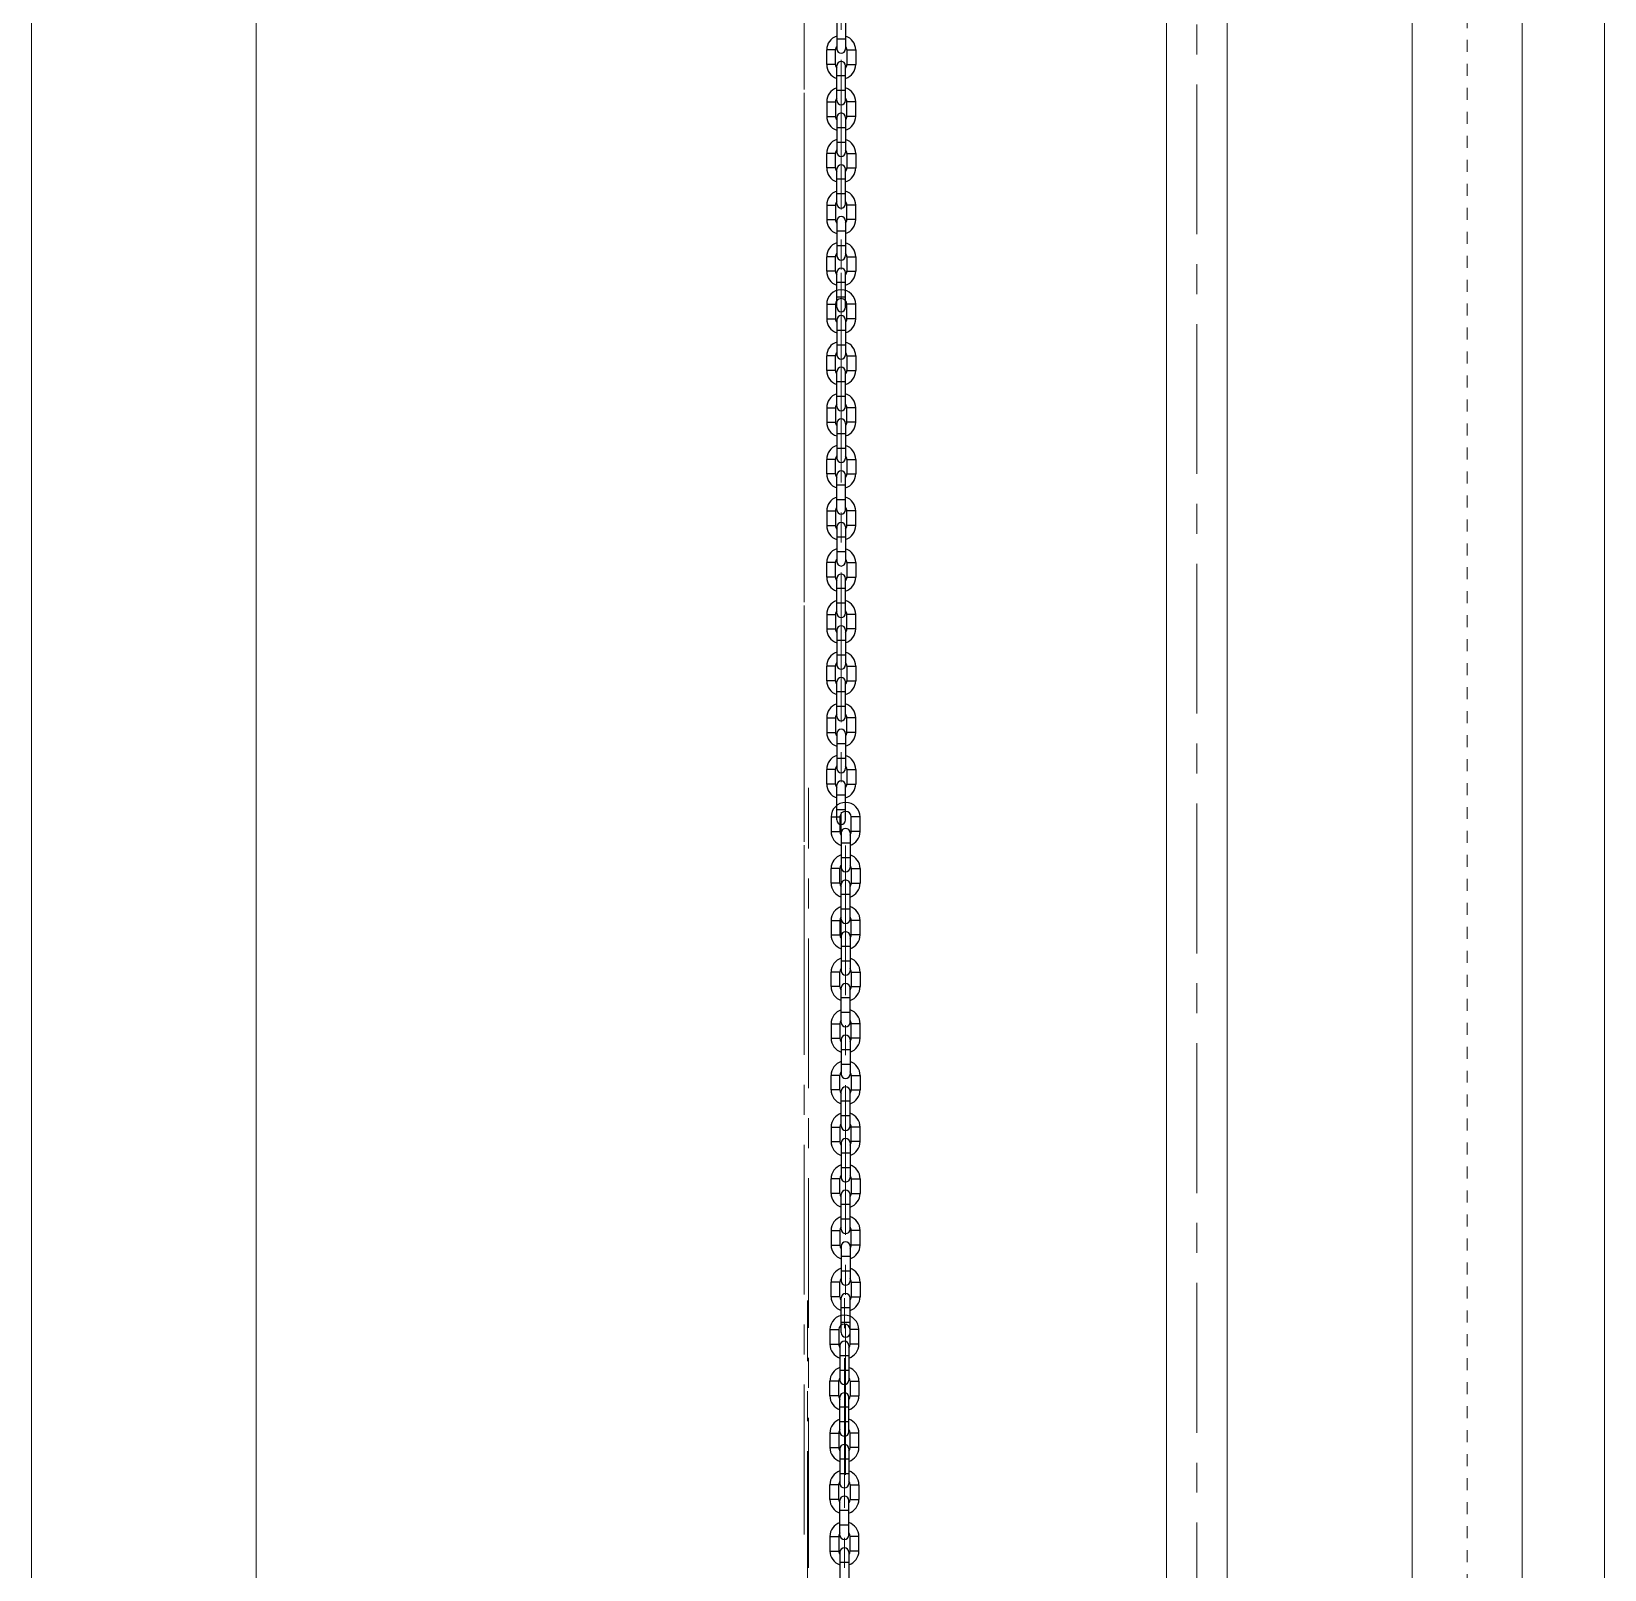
# Model space of a CAD drawing. Header units: millimetres. Extents: x 100 to 940, y 100 to 694.
# Drawn here: x 594.36 to 607.49, y 509.59 to 522.43 of the extents above; entities that cross this region are included whole.
import ezdxf

# ---------------------------------------------------------------- set-up
doc = ezdxf.new("R2010")
doc.units = ezdxf.units.MM
doc.linetypes.add('CENTER', pattern=[2, 1.25, -0.25, 0.25, -0.25])
doc.linetypes.add('SGC_DASHDOT', pattern=[1, 0.5, -0.25, 0, -0.25])
for name, color, linetype, lineweight in [('CL', 1, 'CENTER', 9), ('OUTLINE', 6, 'Continuous', 9), ('PAREDE', 7, 'Continuous', 9), ('SGC-EIXOS', 9, 'SGC_DASHDOT', 9), ('SGC-Tubos (Desenho Bifilar)', 6, 'Continuous', 9)]:
    doc.layers.add(name, color=color, linetype=linetype, lineweight=lineweight)

# ---------------------------------------------------------------- blocks, each defined once
blk = doc.blocks.new('BB-1-CA06-N10-D80-S0-L4149')
at = {"layer": 'SGC-EIXOS'}
blk.add_line((2074.67, 0), (-2074.67, 0), dxfattribs=at)
at = {"layer": 'SGC-Tubos (Desenho Bifilar)'}
for p, q in [((2055.67, 49), (-2055.67, 49)), ((2055.67, -49), (-2055.67, -49))]:
    blk.add_line(p, q, dxfattribs=at)

msp = doc.modelspace()

# ---------------------------------------------------------------- linework, layer by layer
at = {"color": 7, "linetype": 'Continuous'}
for p, q in [((601.08, 522.572), (601.08, 522.282)), ((601.154, 522.572), (601.154, 522.282)), ((600.996, 522.151), (600.996, 522.273)), ((601.07, 522.151), (601.07, 522.273)), ((601.164, 522.273), (601.164, 522.151)), ((601.238, 522.273), (601.238, 522.151)), ((601.08, 521.851), (601.08, 522.141)), ((601.154, 521.851), (601.154, 522.141)), ((600.996, 521.841), (600.996, 521.719)), ((601.07, 521.841), (601.07, 521.719)), ((601.164, 521.719), (601.164, 521.841)), ((601.238, 521.719), (601.238, 521.841)), ((601.08, 521.71), (601.08, 521.42)), ((601.154, 521.71), (601.154, 521.42)), ((600.996, 521.288), (600.996, 521.41)), ((601.07, 521.288), (601.07, 521.41)), ((601.164, 521.41), (601.164, 521.288)), ((601.238, 521.41), (601.238, 521.288)), ((601.08, 520.989), (601.08, 521.278)), ((601.154, 520.989), (601.154, 521.278)), ((600.996, 520.979), (600.996, 520.857)), ((601.07, 520.979), (601.07, 520.857)), ((601.164, 520.857), (601.164, 520.979)), ((601.238, 520.857), (601.238, 520.979)), ((601.08, 520.847), (601.08, 520.557)), ((601.154, 520.847), (601.154, 520.557)), ((600.996, 520.426), (600.996, 520.548)), ((601.07, 520.426), (601.07, 520.548)), ((601.164, 520.548), (601.164, 520.426)), ((601.238, 520.548), (601.238, 520.426)), ((601.08, 520.126), (601.08, 520.416)), ((601.154, 520.126), (601.154, 520.416)), ((600.996, 520.151), (600.996, 520.029)), ((601.07, 520.151), (601.07, 520.029)), ((601.164, 520.029), (601.164, 520.151)), ((601.238, 520.029), (601.238, 520.151)), ((601.08, 520.019), (601.08, 519.729)), ((601.154, 520.019), (601.154, 519.729)), ((600.996, 519.598), (600.996, 519.72)), ((601.07, 519.598), (601.07, 519.72)), ((601.164, 519.72), (601.164, 519.598)), ((601.238, 519.72), (601.238, 519.598)), ((601.08, 519.298), (601.08, 519.588)), ((601.154, 519.298), (601.154, 519.588)), ((600.996, 519.288), (600.996, 519.167)), ((601.07, 519.288), (601.07, 519.167)), ((601.164, 519.167), (601.164, 519.288)), ((601.238, 519.167), (601.238, 519.288)), ((601.08, 519.157), (601.08, 518.867)), ((601.154, 519.157), (601.154, 518.867)), ((600.996, 518.735), (600.996, 518.857)), ((601.07, 518.735), (601.07, 518.857)), ((601.164, 518.857), (601.164, 518.735)), ((601.238, 518.857), (601.238, 518.735)), ((601.08, 518.436), (601.08, 518.725)), ((601.154, 518.436), (601.154, 518.725)), ((600.996, 518.426), (600.996, 518.304)), ((601.07, 518.426), (601.07, 518.304)), ((601.164, 518.304), (601.164, 518.426)), ((601.238, 518.304), (601.238, 518.426)), ((601.08, 518.294), (601.08, 518.004)), ((601.154, 518.294), (601.154, 518.004)), ((600.996, 517.873), (600.996, 517.995)), ((601.07, 517.873), (601.07, 517.995)), ((601.164, 517.995), (601.164, 517.873)), ((601.238, 517.995), (601.238, 517.873)), ((601.08, 517.573), (601.08, 517.863)), ((601.154, 517.573), (601.154, 517.863)), ((600.996, 517.563), (600.996, 517.442)), ((601.07, 517.563), (601.07, 517.442)), ((601.164, 517.442), (601.164, 517.563)), ((601.238, 517.442), (601.238, 517.563)), ((601.08, 517.432), (601.08, 517.142)), ((601.154, 517.432), (601.154, 517.142)), ((600.996, 517.01), (600.996, 517.132)), ((601.07, 517.01), (601.07, 517.132)), ((601.164, 517.132), (601.164, 517.01)), ((601.238, 517.132), (601.238, 517.01)), ((601.08, 516.711), (601.08, 517)), ((601.154, 516.711), (601.154, 517)), ((600.996, 516.701), (600.996, 516.579)), ((601.07, 516.701), (601.07, 516.579)), ((601.164, 516.579), (601.164, 516.701)), ((601.238, 516.579), (601.238, 516.701)), ((601.08, 516.569), (601.08, 516.279)), ((601.154, 516.569), (601.154, 516.279)), ((600.996, 516.148), (600.996, 516.27)), ((601.07, 516.148), (601.07, 516.27)), ((601.164, 516.27), (601.164, 516.148)), ((601.238, 516.27), (601.238, 516.148)), ((601.08, 515.848), (601.08, 516.138)), ((601.154, 515.848), (601.154, 516.138)), ((601.033, 515.873), (601.033, 515.751)), ((601.107, 515.873), (601.107, 515.751)), ((601.201, 515.751), (601.201, 515.873)), ((601.275, 515.751), (601.275, 515.873)), ((601.117, 515.741), (601.117, 515.452)), ((601.191, 515.741), (601.191, 515.452)), ((601.033, 515.32), (601.033, 515.442)), ((601.107, 515.32), (601.107, 515.442)), ((601.201, 515.442), (601.201, 515.32)), ((601.275, 515.442), (601.275, 515.32)), ((601.117, 515.02), (601.117, 515.31)), ((601.191, 515.02), (601.191, 515.31)), ((601.033, 515.01), (601.033, 514.889)), ((601.107, 515.01), (601.107, 514.889)), ((601.201, 514.889), (601.201, 515.01)), ((601.275, 514.889), (601.275, 515.01)), ((601.117, 514.879), (601.117, 514.589)), ((601.191, 514.879), (601.191, 514.589)), ((601.033, 514.457), (601.033, 514.579)), ((601.107, 514.457), (601.107, 514.579)), ((601.201, 514.579), (601.201, 514.457)), ((601.275, 514.579), (601.275, 514.457)), ((601.117, 514.158), (601.117, 514.447)), ((601.191, 514.158), (601.191, 514.447)), ((601.033, 514.148), (601.033, 514.026)), ((601.107, 514.148), (601.107, 514.026)), ((601.201, 514.026), (601.201, 514.148)), ((601.275, 514.026), (601.275, 514.148)), ((601.117, 514.016), (601.117, 513.727)), ((601.191, 514.016), (601.191, 513.727)), ((601.033, 513.595), (601.033, 513.717)), ((601.107, 513.595), (601.107, 513.717)), ((601.201, 513.717), (601.201, 513.595)), ((601.275, 513.717), (601.275, 513.595)), ((601.117, 513.295), (601.117, 513.585)), ((601.191, 513.295), (601.191, 513.585)), ((601.033, 513.285), (601.033, 513.164)), ((601.107, 513.285), (601.107, 513.164)), ((601.201, 513.164), (601.201, 513.285)), ((601.275, 513.164), (601.275, 513.285)), ((601.117, 513.154), (601.117, 512.864)), ((601.191, 513.154), (601.191, 512.864)), ((601.033, 512.732), (601.033, 512.854)), ((601.107, 512.732), (601.107, 512.854)), ((601.201, 512.854), (601.201, 512.732)), ((601.275, 512.854), (601.275, 512.732)), ((601.117, 512.433), (601.117, 512.722)), ((601.191, 512.433), (601.191, 512.722)), ((601.033, 512.423), (601.033, 512.301)), ((601.107, 512.423), (601.107, 512.301)), ((601.201, 512.301), (601.201, 512.423)), ((601.275, 512.301), (601.275, 512.423)), ((601.117, 512.291), (601.117, 512.002)), ((601.191, 512.291), (601.191, 512.002)), ((601.033, 511.87), (601.033, 511.992)), ((601.107, 511.87), (601.107, 511.992)), ((601.201, 511.992), (601.201, 511.87)), ((601.275, 511.992), (601.275, 511.87)), ((601.117, 511.57), (601.117, 511.86)), ((601.191, 511.57), (601.191, 511.86)), ((601.023, 511.595), (601.023, 511.473)), ((601.098, 511.595), (601.098, 511.473)), ((601.191, 511.473), (601.191, 511.595)), ((601.265, 511.473), (601.265, 511.595)), ((601.107, 511.463), (601.107, 511.174)), ((601.181, 511.463), (601.181, 511.174)), ((601.023, 511.042), (601.023, 511.164)), ((601.098, 511.042), (601.098, 511.164)), ((601.191, 511.164), (601.191, 511.042)), ((601.265, 511.164), (601.265, 511.042)), ((601.107, 510.742), (601.107, 511.032)), ((601.181, 510.742), (601.181, 511.032)), ((601.023, 510.732), (601.023, 510.611)), ((601.098, 510.732), (601.098, 510.611)), ((601.191, 510.611), (601.191, 510.732)), ((601.265, 510.611), (601.265, 510.732)), ((601.107, 510.601), (601.107, 510.311)), ((601.181, 510.601), (601.181, 510.311)), ((601.023, 510.179), (601.023, 510.301)), ((601.098, 510.179), (601.098, 510.301)), ((601.191, 510.301), (601.191, 510.179)), ((601.265, 510.301), (601.265, 510.179)), ((601.107, 509.88), (601.107, 510.17)), ((601.181, 509.88), (601.181, 510.17)), ((601.023, 509.87), (601.023, 509.748)), ((601.098, 509.87), (601.098, 509.748)), ((601.191, 509.748), (601.191, 509.87)), ((601.265, 509.748), (601.265, 509.87)), ((601.107, 509.738), (601.107, 509.449)), ((601.181, 509.738), (601.181, 509.449))]:
    msp.add_line(p, q, dxfattribs=at)
at = {"color": 9, "linetype": 'Continuous'}
for p, q in [((601.07, 522.273), (600.996, 522.273)), ((601.08, 522.366), (601.154, 522.366)), ((601.164, 522.273), (601.238, 522.273)), ((601.07, 522.151), (600.996, 522.151)), ((601.164, 522.151), (601.238, 522.151)), ((601.154, 522.057), (601.08, 522.057)), ((601.154, 521.935), (601.08, 521.935)), ((600.996, 521.841), (601.07, 521.841)), ((600.996, 521.719), (601.07, 521.719)), ((601.238, 521.841), (601.164, 521.841)), ((601.238, 521.719), (601.164, 521.719)), ((601.08, 521.626), (601.154, 521.626)), ((601.08, 521.504), (601.154, 521.504)), ((601.07, 521.41), (600.996, 521.41)), ((601.164, 521.41), (601.238, 521.41)), ((601.07, 521.288), (600.996, 521.288)), ((601.154, 521.194), (601.08, 521.194)), ((601.164, 521.288), (601.238, 521.288)), ((601.154, 521.073), (601.08, 521.073)), ((600.996, 520.979), (601.07, 520.979)), ((601.238, 520.979), (601.164, 520.979)), ((600.996, 520.857), (601.07, 520.857)), ((601.238, 520.857), (601.164, 520.857)), ((601.08, 520.763), (601.154, 520.763)), ((601.07, 520.548), (600.996, 520.548)), ((601.08, 520.641), (601.154, 520.641)), ((601.164, 520.548), (601.238, 520.548)), ((601.07, 520.426), (600.996, 520.426)), ((601.164, 520.426), (601.238, 520.426)), ((601.154, 520.332), (601.08, 520.332)), ((600.996, 520.151), (601.07, 520.151)), ((601.154, 520.21), (601.08, 520.21)), ((601.238, 520.151), (601.164, 520.151)), ((600.996, 520.029), (601.07, 520.029)), ((601.238, 520.029), (601.164, 520.029)), ((601.08, 519.935), (601.154, 519.935)), ((601.08, 519.813), (601.154, 519.813)), ((601.07, 519.72), (600.996, 519.72)), ((601.164, 519.72), (601.238, 519.72)), ((601.07, 519.598), (600.996, 519.598)), ((601.154, 519.504), (601.08, 519.504)), ((601.164, 519.598), (601.238, 519.598)), ((601.154, 519.382), (601.08, 519.382)), ((600.996, 519.288), (601.07, 519.288)), ((601.238, 519.288), (601.164, 519.288)), ((600.996, 519.167), (601.07, 519.167)), ((601.238, 519.167), (601.164, 519.167)), ((601.08, 519.073), (601.154, 519.073)), ((601.07, 518.857), (600.996, 518.857)), ((601.08, 518.951), (601.154, 518.951)), ((601.164, 518.857), (601.238, 518.857)), ((601.07, 518.735), (600.996, 518.735)), ((601.164, 518.735), (601.238, 518.735)), ((601.154, 518.642), (601.08, 518.642)), ((601.154, 518.52), (601.08, 518.52)), ((600.996, 518.426), (601.07, 518.426)), ((601.238, 518.426), (601.164, 518.426)), ((600.996, 518.304), (601.07, 518.304)), ((601.08, 518.21), (601.154, 518.21)), ((601.238, 518.304), (601.164, 518.304)), ((601.08, 518.088), (601.154, 518.088)), ((601.07, 517.995), (600.996, 517.995)), ((601.164, 517.995), (601.238, 517.995)), ((601.07, 517.873), (600.996, 517.873)), ((601.164, 517.873), (601.238, 517.873)), ((601.154, 517.779), (601.08, 517.779)), ((601.154, 517.657), (601.08, 517.657)), ((600.996, 517.563), (601.07, 517.563)), ((601.238, 517.563), (601.164, 517.563)), ((600.996, 517.442), (601.07, 517.442)), ((601.238, 517.442), (601.164, 517.442)), ((601.08, 517.348), (601.154, 517.348)), ((601.07, 517.132), (600.996, 517.132)), ((601.08, 517.226), (601.154, 517.226)), ((601.164, 517.132), (601.238, 517.132)), ((601.07, 517.01), (600.996, 517.01)), ((601.164, 517.01), (601.238, 517.01)), ((601.154, 516.917), (601.08, 516.917)), ((601.154, 516.795), (601.08, 516.795)), ((600.996, 516.701), (601.07, 516.701)), ((601.238, 516.701), (601.164, 516.701)), ((600.996, 516.579), (601.07, 516.579)), ((601.08, 516.485), (601.154, 516.485)), ((601.238, 516.579), (601.164, 516.579)), ((601.08, 516.363), (601.154, 516.363)), ((601.07, 516.27), (600.996, 516.27)), ((601.164, 516.27), (601.238, 516.27)), ((601.07, 516.148), (600.996, 516.148)), ((601.164, 516.148), (601.238, 516.148)), ((601.154, 516.054), (601.08, 516.054)), ((601.033, 515.873), (601.107, 515.873)), ((601.154, 515.932), (601.08, 515.932)), ((601.275, 515.873), (601.201, 515.873)), ((601.033, 515.751), (601.107, 515.751)), ((601.275, 515.751), (601.201, 515.751)), ((601.117, 515.657), (601.191, 515.657)), ((601.107, 515.442), (601.033, 515.442)), ((601.117, 515.535), (601.191, 515.535)), ((601.201, 515.442), (601.275, 515.442)), ((601.107, 515.32), (601.033, 515.32)), ((601.201, 515.32), (601.275, 515.32)), ((601.191, 515.226), (601.117, 515.226)), ((601.191, 515.104), (601.117, 515.104)), ((601.033, 515.01), (601.107, 515.01)), ((601.275, 515.01), (601.201, 515.01)), ((601.033, 514.889), (601.107, 514.889)), ((601.117, 514.795), (601.191, 514.795)), ((601.275, 514.889), (601.201, 514.889)), ((601.117, 514.673), (601.191, 514.673)), ((601.107, 514.579), (601.033, 514.579)), ((601.201, 514.579), (601.275, 514.579)), ((601.107, 514.457), (601.033, 514.457)), ((601.201, 514.457), (601.275, 514.457)), ((601.191, 514.364), (601.117, 514.364)), ((601.191, 514.242), (601.117, 514.242)), ((601.033, 514.148), (601.107, 514.148)), ((601.275, 514.148), (601.201, 514.148)), ((601.033, 514.026), (601.107, 514.026)), ((601.275, 514.026), (601.201, 514.026)), ((601.117, 513.932), (601.191, 513.932)), ((601.107, 513.717), (601.033, 513.717)), ((601.117, 513.81), (601.191, 513.81)), ((601.201, 513.717), (601.275, 513.717)), ((601.107, 513.595), (601.033, 513.595)), ((601.201, 513.595), (601.275, 513.595)), ((601.191, 513.501), (601.117, 513.501)), ((601.191, 513.379), (601.117, 513.379)), ((601.033, 513.285), (601.107, 513.285)), ((601.275, 513.285), (601.201, 513.285)), ((601.033, 513.164), (601.107, 513.164)), ((601.117, 513.07), (601.191, 513.07)), ((601.275, 513.164), (601.201, 513.164)), ((601.117, 512.948), (601.191, 512.948)), ((601.107, 512.854), (601.033, 512.854)), ((601.201, 512.854), (601.275, 512.854)), ((601.107, 512.732), (601.033, 512.732)), ((601.201, 512.732), (601.275, 512.732)), ((601.191, 512.639), (601.117, 512.639)), ((601.033, 512.423), (601.107, 512.423)), ((601.191, 512.517), (601.117, 512.517)), ((601.275, 512.423), (601.201, 512.423)), ((601.033, 512.301), (601.107, 512.301)), ((601.275, 512.301), (601.201, 512.301)), ((601.117, 512.207), (601.191, 512.207)), ((601.117, 512.085), (601.191, 512.085)), ((601.107, 511.992), (601.033, 511.992)), ((601.201, 511.992), (601.275, 511.992)), ((601.107, 511.87), (601.033, 511.87)), ((601.191, 511.776), (601.117, 511.776)), ((601.201, 511.87), (601.275, 511.87)), ((601.191, 511.654), (601.117, 511.654)), ((601.023, 511.595), (601.098, 511.595)), ((601.265, 511.595), (601.191, 511.595)), ((601.023, 511.473), (601.098, 511.473)), ((601.107, 511.379), (601.181, 511.379)), ((601.265, 511.473), (601.191, 511.473)), ((601.107, 511.257), (601.181, 511.257)), ((601.098, 511.164), (601.023, 511.164)), ((601.191, 511.164), (601.265, 511.164)), ((601.098, 511.042), (601.023, 511.042)), ((601.191, 511.042), (601.265, 511.042)), ((601.181, 510.948), (601.107, 510.948)), ((601.181, 510.826), (601.107, 510.826)), ((601.023, 510.732), (601.098, 510.732)), ((601.265, 510.732), (601.191, 510.732)), ((601.023, 510.611), (601.098, 510.611)), ((601.265, 510.611), (601.191, 510.611)), ((601.107, 510.517), (601.181, 510.517)), ((601.098, 510.301), (601.023, 510.301)), ((601.107, 510.395), (601.181, 510.395)), ((601.191, 510.301), (601.265, 510.301)), ((601.098, 510.179), (601.023, 510.179)), ((601.191, 510.179), (601.265, 510.179)), ((601.181, 510.086), (601.107, 510.086)), ((601.181, 509.964), (601.107, 509.964)), ((601.023, 509.87), (601.098, 509.87)), ((601.265, 509.87), (601.191, 509.87)), ((601.023, 509.748), (601.098, 509.748)), ((601.107, 509.654), (601.181, 509.654)), ((601.265, 509.748), (601.191, 509.748))]:
    msp.add_line(p, q, dxfattribs=at)
at = {"color": 7, "linetype": 'Continuous'}
for centre, radius, start, end in [((601.117, 522.273), 0.121, 107.8475, 180), ((601.117, 522.273), 0.121, 0, 72.1525), ((601.117, 522.273), 0.0469, 142.2678, 180), ((601.117, 522.282), 0.037, 180, 0), ((601.117, 522.273), 0.0469, 0, 37.7322), ((601.117, 522.151), 0.121, 180, 252.1525), ((601.117, 522.151), 0.0469, 180, 217.7322), ((601.117, 522.141), 0.037, 0, 180), ((601.117, 522.151), 0.121, 287.8475, 0), ((601.117, 522.151), 0.0469, 322.2678, 0), ((601.117, 521.841), 0.121, 107.8475, 180), ((601.117, 521.841), 0.0469, 142.2678, 180), ((601.117, 521.851), 0.037, 180, 0), ((601.117, 521.841), 0.121, 0, 72.1525), ((601.117, 521.841), 0.0469, 0, 37.7322), ((601.117, 521.719), 0.121, 180, 252.1525), ((601.117, 521.719), 0.0469, 180, 217.7322), ((601.117, 521.71), 0.037, 0, 180), ((601.117, 521.719), 0.121, 287.8475, 0), ((601.117, 521.719), 0.0469, 322.2678, 0), ((601.117, 521.41), 0.121, 107.8475, 180), ((601.117, 521.41), 0.121, 0, 72.1525), ((601.117, 521.41), 0.0469, 142.2678, 180), ((601.117, 521.42), 0.037, 180, 0), ((601.117, 521.41), 0.0469, 0, 37.7322), ((601.117, 521.288), 0.121, 180, 252.1525), ((601.117, 521.288), 0.0469, 180, 217.7322), ((601.117, 521.278), 0.037, 0, 180), ((601.117, 521.288), 0.121, 287.8475, 0), ((601.117, 521.288), 0.0469, 322.2678, 0), ((601.117, 520.979), 0.121, 107.8475, 180), ((601.117, 520.979), 0.121, 0, 72.1525), ((601.117, 520.979), 0.0469, 142.2678, 180), ((601.117, 520.989), 0.037, 180, 0), ((601.117, 520.979), 0.0469, 0, 37.7322), ((601.117, 520.857), 0.121, 180, 252.1525), ((601.117, 520.857), 0.0469, 180, 217.7322), ((601.117, 520.847), 0.037, 0, 180), ((601.117, 520.857), 0.121, 287.8475, 0), ((601.117, 520.857), 0.0469, 322.2678, 0), ((601.117, 520.548), 0.121, 107.8475, 180), ((601.117, 520.548), 0.0469, 142.2678, 180), ((601.117, 520.557), 0.037, 180, 0), ((601.117, 520.548), 0.121, 0, 72.1525), ((601.117, 520.548), 0.0469, 0, 37.7322), ((601.117, 520.426), 0.121, 180, 252.1525), ((601.117, 520.426), 0.0469, 180, 217.7322), ((601.117, 520.416), 0.037, 0, 180), ((601.117, 520.426), 0.121, 287.8475, 0), ((601.117, 520.426), 0.0469, 322.2678, 0), ((601.117, 520.151), 0.121, 0, 180), ((601.117, 520.151), 0.0469, 0, 180), ((601.117, 520.029), 0.121, 180, 252.1525), ((601.117, 520.029), 0.0469, 180, 217.7322), ((601.117, 520.126), 0.037, 180, 0), ((601.117, 520.019), 0.037, 0, 180), ((601.117, 520.029), 0.121, 287.8475, 0), ((601.117, 520.029), 0.0469, 322.2678, 0), ((601.117, 519.72), 0.121, 107.8475, 180), ((601.117, 519.72), 0.121, 0, 72.1525), ((601.117, 519.72), 0.0469, 142.2678, 180), ((601.117, 519.729), 0.037, 180, 0), ((601.117, 519.588), 0.037, 0, 180), ((601.117, 519.72), 0.0469, 0, 37.7322), ((601.117, 519.598), 0.121, 180, 252.1525), ((601.117, 519.598), 0.0469, 180, 217.7322), ((601.117, 519.598), 0.121, 287.8475, 0), ((601.117, 519.598), 0.0469, 322.2678, 0), ((601.117, 519.288), 0.121, 107.8475, 180), ((601.117, 519.288), 0.121, 0, 72.1525), ((601.117, 519.288), 0.0469, 142.2678, 180), ((601.117, 519.298), 0.037, 180, 0), ((601.117, 519.288), 0.0469, 0, 37.7322), ((601.117, 519.167), 0.121, 180, 252.1525), ((601.117, 519.167), 0.0469, 180, 217.7322), ((601.117, 519.157), 0.037, 0, 180), ((601.117, 519.167), 0.121, 287.8475, 0), ((601.117, 519.167), 0.0469, 322.2678, 0), ((601.117, 518.857), 0.121, 107.8475, 180), ((601.117, 518.857), 0.121, 0, 72.1525), ((601.117, 518.857), 0.0469, 142.2678, 180), ((601.117, 518.867), 0.037, 180, 0), ((601.117, 518.857), 0.0469, 0, 37.7322), ((601.117, 518.735), 0.121, 180, 252.1525), ((601.117, 518.735), 0.0469, 180, 217.7322), ((601.117, 518.725), 0.037, 0, 180), ((601.117, 518.735), 0.121, 287.8475, 0), ((601.117, 518.735), 0.0469, 322.2678, 0), ((601.117, 518.426), 0.121, 107.8475, 180), ((601.117, 518.426), 0.0469, 142.2678, 180), ((601.117, 518.426), 0.121, 0, 72.1525), ((601.117, 518.426), 0.0469, 0, 37.7322), ((601.117, 518.436), 0.037, 180, 0), ((601.117, 518.294), 0.037, 0, 180), ((601.117, 518.304), 0.121, 180, 252.1525), ((601.117, 518.304), 0.0469, 180, 217.7322), ((601.117, 518.304), 0.121, 287.8475, 0), ((601.117, 518.304), 0.0469, 322.2678, 0), ((601.117, 517.995), 0.121, 107.8475, 180), ((601.117, 517.995), 0.121, 0, 72.1525), ((601.117, 517.995), 0.0469, 142.2678, 180), ((601.117, 518.004), 0.037, 180, 0), ((601.117, 517.995), 0.0469, 0, 37.7322), ((601.117, 517.873), 0.121, 180, 252.1525), ((601.117, 517.873), 0.0469, 180, 217.7322), ((601.117, 517.863), 0.037, 0, 180), ((601.117, 517.873), 0.121, 287.8475, 0), ((601.117, 517.873), 0.0469, 322.2678, 0), ((601.117, 517.563), 0.121, 107.8475, 180), ((601.117, 517.563), 0.121, 0, 72.1525), ((601.117, 517.563), 0.0469, 142.2678, 180), ((601.117, 517.573), 0.037, 180, 0), ((601.117, 517.563), 0.0469, 0, 37.7322), ((601.117, 517.442), 0.121, 180, 252.1525), ((601.117, 517.442), 0.0469, 180, 217.7322), ((601.117, 517.432), 0.037, 0, 180), ((601.117, 517.442), 0.121, 287.8475, 0), ((601.117, 517.442), 0.0469, 322.2678, 0), ((601.117, 517.132), 0.121, 107.8475, 180), ((601.117, 517.132), 0.0469, 142.2678, 180), ((601.117, 517.142), 0.037, 180, 0), ((601.117, 517.132), 0.121, 0, 72.1525), ((601.117, 517.132), 0.0469, 0, 37.7322), ((601.117, 517.01), 0.121, 180, 252.1525), ((601.117, 517.01), 0.0469, 180, 217.7322), ((601.117, 517), 0.037, 0, 180), ((601.117, 517.01), 0.121, 287.8475, 0), ((601.117, 517.01), 0.0469, 322.2678, 0), ((601.117, 516.701), 0.121, 107.8475, 180), ((601.117, 516.701), 0.121, 0, 72.1525), ((601.117, 516.701), 0.0469, 142.2678, 180), ((601.117, 516.711), 0.037, 180, 0), ((601.117, 516.569), 0.037, 0, 180), ((601.117, 516.701), 0.0469, 0, 37.7322), ((601.117, 516.579), 0.121, 180, 252.1525), ((601.117, 516.579), 0.0469, 180, 217.7322), ((601.117, 516.579), 0.121, 287.8475, 0), ((601.117, 516.579), 0.0469, 322.2678, 0), ((601.117, 516.27), 0.121, 107.8475, 180), ((601.117, 516.27), 0.121, 0, 72.1525), ((601.117, 516.27), 0.0469, 142.2678, 180), ((601.117, 516.279), 0.037, 180, 0), ((601.117, 516.27), 0.0469, 0, 37.7322), ((601.117, 516.148), 0.121, 180, 252.1525), ((601.117, 516.148), 0.0469, 180, 217.7322), ((601.117, 516.138), 0.037, 0, 180), ((601.117, 516.148), 0.121, 287.8475, 0), ((601.117, 516.148), 0.0469, 322.2678, 0), ((601.154, 515.873), 0.121, 0, 180), ((601.117, 515.848), 0.037, 180, 0), ((601.154, 515.873), 0.0469, 0, 180), ((601.154, 515.751), 0.121, 180, 252.1525), ((601.154, 515.751), 0.0469, 180, 217.7322), ((601.154, 515.741), 0.037, 0, 180), ((601.154, 515.751), 0.121, 287.8475, 0), ((601.154, 515.751), 0.0469, 322.2678, 0), ((601.154, 515.442), 0.121, 107.8475, 180), ((601.154, 515.442), 0.121, 0, 72.1525), ((601.154, 515.442), 0.0469, 142.2678, 180), ((601.154, 515.452), 0.037, 180, 0), ((601.154, 515.442), 0.0469, 0, 37.7322), ((601.154, 515.32), 0.121, 180, 252.1525), ((601.154, 515.32), 0.0469, 180, 217.7322), ((601.154, 515.31), 0.037, 0, 180), ((601.154, 515.32), 0.121, 287.8475, 0), ((601.154, 515.32), 0.0469, 322.2678, 0), ((601.154, 515.01), 0.121, 107.8475, 180), ((601.154, 515.01), 0.0469, 142.2678, 180), ((601.154, 515.01), 0.121, 0, 72.1525), ((601.154, 515.01), 0.0469, 0, 37.7322), ((601.154, 515.02), 0.037, 180, 0), ((601.154, 514.879), 0.037, 0, 180), ((601.154, 514.889), 0.121, 180, 252.1525), ((601.154, 514.889), 0.0469, 180, 217.7322), ((601.154, 514.889), 0.121, 287.8475, 0), ((601.154, 514.889), 0.0469, 322.2678, 0), ((601.154, 514.579), 0.121, 107.8475, 180), ((601.154, 514.579), 0.121, 0, 72.1525), ((601.154, 514.579), 0.0469, 142.2678, 180), ((601.154, 514.589), 0.037, 180, 0), ((601.154, 514.579), 0.0469, 0, 37.7322), ((601.154, 514.457), 0.121, 180, 252.1525), ((601.154, 514.457), 0.0469, 180, 217.7322), ((601.154, 514.447), 0.037, 0, 180), ((601.154, 514.457), 0.121, 287.8475, 0), ((601.154, 514.457), 0.0469, 322.2678, 0), ((601.154, 514.148), 0.121, 107.8475, 180), ((601.154, 514.148), 0.121, 0, 72.1525), ((601.154, 514.148), 0.0469, 142.2678, 180), ((601.154, 514.158), 0.037, 180, 0), ((601.154, 514.148), 0.0469, 0, 37.7322), ((601.154, 514.026), 0.121, 180, 252.1525), ((601.154, 514.026), 0.0469, 180, 217.7322), ((601.154, 514.016), 0.037, 0, 180), ((601.154, 514.026), 0.121, 287.8475, 0), ((601.154, 514.026), 0.0469, 322.2678, 0), ((601.154, 513.717), 0.121, 107.8475, 180), ((601.154, 513.717), 0.0469, 142.2678, 180), ((601.154, 513.727), 0.037, 180, 0), ((601.154, 513.717), 0.121, 0, 72.1525), ((601.154, 513.717), 0.0469, 0, 37.7322), ((601.154, 513.595), 0.121, 180, 252.1525), ((601.154, 513.595), 0.0469, 180, 217.7322), ((601.154, 513.585), 0.037, 0, 180), ((601.154, 513.595), 0.121, 287.8475, 0), ((601.154, 513.595), 0.0469, 322.2678, 0), ((601.154, 513.285), 0.121, 107.8475, 180), ((601.154, 513.285), 0.121, 0, 72.1525), ((601.154, 513.285), 0.0469, 142.2678, 180), ((601.154, 513.295), 0.037, 180, 0), ((601.154, 513.154), 0.037, 0, 180), ((601.154, 513.285), 0.0469, 0, 37.7322), ((601.154, 513.164), 0.121, 180, 252.1525), ((601.154, 513.164), 0.0469, 180, 217.7322), ((601.154, 513.164), 0.121, 287.8475, 0), ((601.154, 513.164), 0.0469, 322.2678, 0), ((601.154, 512.854), 0.121, 107.8475, 180), ((601.154, 512.854), 0.121, 0, 72.1525), ((601.154, 512.854), 0.0469, 142.2678, 180), ((601.154, 512.864), 0.037, 180, 0), ((601.154, 512.854), 0.0469, 0, 37.7322), ((601.154, 512.732), 0.121, 180, 252.1525), ((601.154, 512.732), 0.0469, 180, 217.7322), ((601.154, 512.722), 0.037, 0, 180), ((601.154, 512.732), 0.121, 287.8475, 0), ((601.154, 512.732), 0.0469, 322.2678, 0), ((601.154, 512.423), 0.121, 107.8475, 180), ((601.154, 512.423), 0.121, 0, 72.1525), ((601.154, 512.423), 0.0469, 142.2678, 180), ((601.154, 512.433), 0.037, 180, 0), ((601.154, 512.423), 0.0469, 0, 37.7322), ((601.154, 512.301), 0.121, 180, 252.1525), ((601.154, 512.301), 0.0469, 180, 217.7322), ((601.154, 512.291), 0.037, 0, 180), ((601.154, 512.301), 0.121, 287.8475, 0), ((601.154, 512.301), 0.0469, 322.2678, 0), ((601.154, 511.992), 0.121, 107.8475, 180), ((601.154, 511.992), 0.0469, 142.2678, 180), ((601.154, 511.992), 0.121, 0, 72.1525), ((601.154, 511.992), 0.0469, 0, 37.7322), ((601.154, 512.002), 0.037, 180, 0), ((601.154, 511.86), 0.037, 0, 180), ((601.154, 511.87), 0.121, 180, 252.1525), ((601.154, 511.87), 0.0469, 180, 217.7322), ((601.154, 511.87), 0.121, 287.8475, 0), ((601.154, 511.87), 0.0469, 322.2678, 0), ((601.144, 511.595), 0.121, 0, 180), ((601.144, 511.595), 0.0469, 0, 180), ((601.144, 511.463), 0.037, 0, 180), ((601.154, 511.57), 0.037, 180, 0), ((601.144, 511.473), 0.121, 180, 252.1525), ((601.144, 511.473), 0.0469, 180, 217.7322), ((601.144, 511.473), 0.121, 287.8475, 0), ((601.144, 511.473), 0.0469, 322.2678, 0), ((601.144, 511.164), 0.121, 107.8475, 180), ((601.144, 511.164), 0.121, 0, 72.1525), ((601.144, 511.164), 0.0469, 142.2678, 180), ((601.144, 511.174), 0.037, 180, 0), ((601.144, 511.164), 0.0469, 0, 37.7322), ((601.144, 511.042), 0.121, 180, 252.1525), ((601.144, 511.042), 0.0469, 180, 217.7322), ((601.144, 511.032), 0.037, 0, 180), ((601.144, 511.042), 0.121, 287.8475, 0), ((601.144, 511.042), 0.0469, 322.2678, 0), ((601.144, 510.732), 0.121, 107.8475, 180), ((601.144, 510.732), 0.121, 0, 72.1525), ((601.144, 510.732), 0.0469, 142.2678, 180), ((601.144, 510.742), 0.037, 180, 0), ((601.144, 510.732), 0.0469, 0, 37.7322), ((601.144, 510.611), 0.121, 180, 252.1525), ((601.144, 510.611), 0.0469, 180, 217.7322), ((601.144, 510.601), 0.037, 0, 180), ((601.144, 510.611), 0.121, 287.8475, 0), ((601.144, 510.611), 0.0469, 322.2678, 0), ((601.144, 510.301), 0.121, 107.8475, 180), ((601.144, 510.301), 0.0469, 142.2678, 180), ((601.144, 510.311), 0.037, 180, 0), ((601.144, 510.301), 0.121, 0, 72.1525), ((601.144, 510.301), 0.0469, 0, 37.7322), ((601.144, 510.179), 0.121, 180, 252.1525), ((601.144, 510.179), 0.0469, 180, 217.7322), ((601.144, 510.17), 0.037, 0, 180), ((601.144, 510.179), 0.121, 287.8475, 0), ((601.144, 510.179), 0.0469, 322.2678, 0), ((601.144, 509.87), 0.121, 107.8475, 180), ((601.144, 509.87), 0.121, 0, 72.1525), ((601.144, 509.87), 0.0469, 142.2678, 180), ((601.144, 509.88), 0.037, 180, 0), ((601.144, 509.738), 0.037, 0, 180), ((601.144, 509.87), 0.0469, 0, 37.7322), ((601.144, 509.748), 0.121, 180, 252.1525), ((601.144, 509.748), 0.0469, 180, 217.7322), ((601.144, 509.748), 0.121, 287.8475, 0), ((601.144, 509.748), 0.0469, 322.2678, 0)]:
    msp.add_arc(centre, radius, start, end, dxfattribs=at)
at = {"layer": 'CL', "color": 1, "linetype": 'CENTER'}
msp.add_line((604.084, 502.735), (604.084, 547.45), dxfattribs=at)
at = {"layer": 'CL'}
for p, q in [((600.808, 518.443), (600.808, 528.949)), ((600.808, 514.165), (600.808, 524.671)), ((601.117, 518.941), (601.117, 524.699)), ((601.117, 514.663), (601.117, 520.421)), ((600.808, 509.887), (600.808, 520.393)), ((600.845, 505.609), (600.845, 516.115)), ((601.154, 510.385), (601.154, 516.143)), ((600.835, 501.331), (600.835, 511.837)), ((601.144, 506.107), (601.144, 511.865))]:
    msp.add_line(p, q, dxfattribs=at)
at = {"layer": 'OUTLINE'}
for p, q in [((603.831, 503.148), (603.831, 546.052)), ((604.337, 503.164), (604.337, 546.052))]:
    msp.add_line(p, q, dxfattribs=at)
at = {"layer": 'PAREDE'}
for p, q in [((594.361, 498.831), (594.361, 546.99)), ((596.236, 546.052), (596.236, 500.706)), ((607.486, 546.052), (607.486, 500.706))]:
    msp.add_line(p, q, dxfattribs=at)

# ---------------------------------------------------------------- block references
at = {"layer": 'SGC-Tubos (Desenho Bifilar)', "xscale": 0.009375000000000001, "yscale": 0.009375000000000001, "zscale": 0.009375000000000001, "rotation": 89.99999999999999}
msp.add_blockref('BB-1-CA06-N10-D80-S0-L4149', (606.34, 523.906), dxfattribs=at)

doc.saveas('drawing.dxf')
